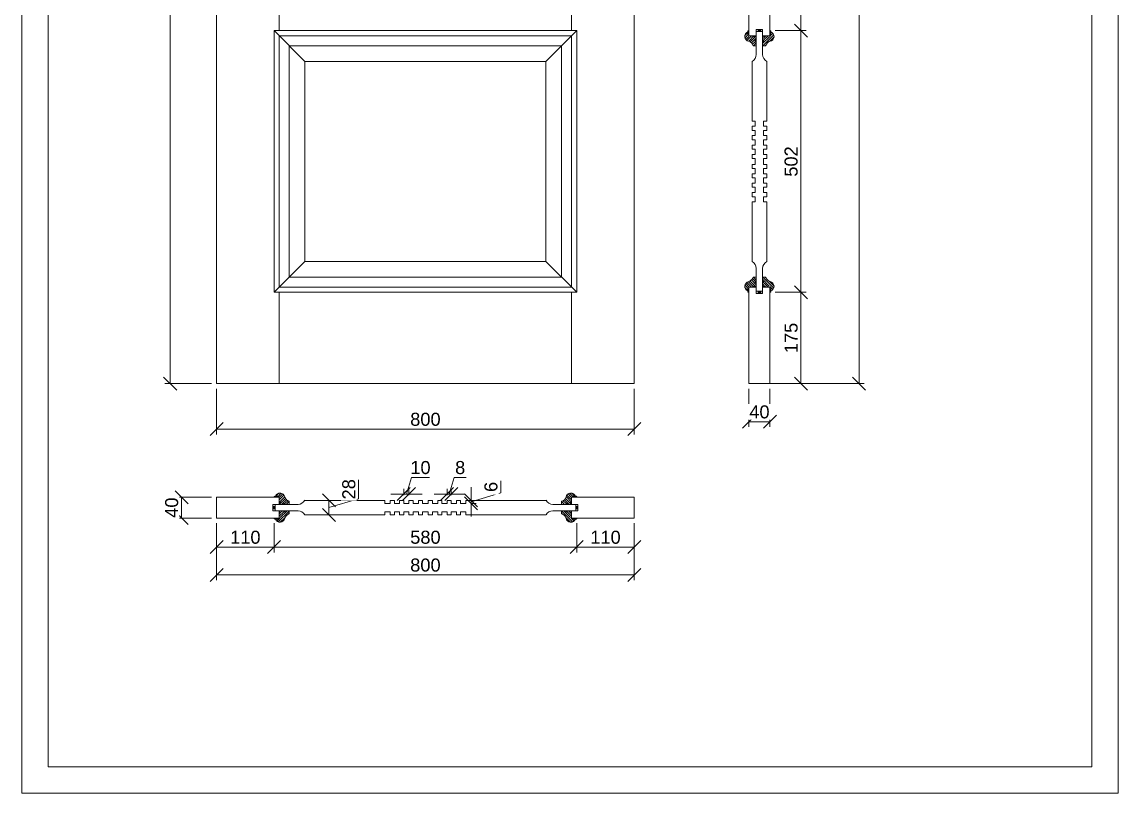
# Model space of a CAD drawing. Header units: millimetres. Extents: x 2049 to 4149, y 517 to 3487.
# Drawn here: x 2049 to 4149, y 517 to 1995 of the extents above; entities that cross this region are included whole.
import ezdxf

# ---------------------------------------------------------------- set-up
doc = ezdxf.new("R2010")
doc.units = ezdxf.units.MM
for name, color, linetype, lineweight in [('图框', 7, 'Continuous', 13), ('标准家私', 4, 'Continuous', 20), ('标注', 2, 'Continuous', 9)]:
    doc.layers.add(name, color=color, linetype=linetype, lineweight=lineweight)
doc.styles.get("Standard").update_dxf_attribs({"font": 'arial.ttf'})
pattern_1 = [(45, (-62716.1778, 13068.984), (-2.24506403, 2.24506403), [])]
pattern_2 = [(135, (68360.9685, 13068.984), (2.24506403, 2.24506403), [])]
pattern_3 = [(135, (-8542.2325, -63771.4877), (-2.24506403, -2.24506403), [])]
pattern_4 = [(225, (-8542.2325, 67227.3253), (-2.24506403, 2.24506403), [])]

# ---------------------------------------------------------------- blocks, each defined once
blk = doc.blocks.new('_Oblique')
at = {"color": 0, "linetype": 'ByBlock', "lineweight": -2}
blk.add_line((-0.5, -0.5), (0.5, 0.5), dxfattribs=at)

msp = doc.modelspace()

# ---------------------------------------------------------------- hatches: boundary and pattern name
at = {"layer": '标准家私'}
h = msp.add_hatch(dxfattribs=at)
h.set_pattern_fill('ANSI31', color=0, angle=90, style=0)
h.set_pattern_definition(pattern_4)
edge = h.paths.add_edge_path()
edge.add_line((3451.7, 1968.8), (3451.7, 1966.8))
edge.add_line((3451.7, 1966.8), (3453.7, 1966.8))
edge.add_line((3453.7, 1966.8), (3453.7, 1968.8))
edge.add_line((3453.7, 1968.8), (3456.3, 1968.8))
edge.add_line((3456.3, 1968.8), (3456.3, 1960.2))
edge.add_line((3456.3, 1960.2), (3454.3, 1960.2))
edge.add_line((3454.3, 1960.2), (3454.3, 1958.2))
edge.add_line((3454.3, 1958.2), (3456.3, 1958.2))
edge.add_line((3456.3, 1958.2), (3456.3, 1952.8))
edge.add_arc((3453.3, 1952.8), 3, 270, 360, ccw=False)
edge.add_line((3453.3, 1949.8), (3450.2, 1949.8))
edge.add_arc((3438.5, 1946.7), 12.1, 374.7506, 433.4089)
edge.add_arc((3443.7, 1967.4), 9.33, 471.5599, 619.2156, ccw=False)
edge.add_line((3440.2, 1976.1), (3440.2, 1977.5))
edge.add_arc((3442, 1977), 1.8, 456.6772, 522.9321, ccw=False)
edge.add_line((3441.7, 1978.8), (3442.3, 1978.8))
edge.add_line((3442.3, 1978.8), (3442.3, 1973.8))
edge.add_line((3442.3, 1973.8), (3440.3, 1973.8))
edge.add_line((3440.3, 1973.8), (3440.3, 1971.8))
edge.add_line((3440.3, 1971.8), (3442.3, 1971.8))
edge.add_line((3442.3, 1971.8), (3442.3, 1966.8))
edge.add_line((3442.3, 1966.8), (3444.3, 1966.8))
edge.add_line((3444.3, 1966.8), (3444.3, 1968.8))
edge.add_line((3444.3, 1968.8), (3451.7, 1968.8))
for points in [[(3459.8, 1976.8), (3459.8, 1980.8), (3464.8, 1980.8), (3464.8, 1976.8)], [(3459.8, 1479.1), (3459.8, 1475.1), (3464.8, 1475.1), (3464.8, 1479.1)], [(2534.4, 1066.9), (2530.4, 1066.9), (2530.4, 1061.9), (2534.4, 1061.9)], [(3110.4, 1066.9), (3114.4, 1066.9), (3114.4, 1061.9), (3110.4, 1061.9)]]:
    msp.add_hatch(color=0, dxfattribs=at).paths.add_polyline_path(points)
h = msp.add_hatch(dxfattribs=at)
h.set_pattern_fill('ANSI31', color=0, angle=90, style=0)
h.set_pattern_definition(pattern_4)
edge = h.paths.add_edge_path()
edge.add_line((3473, 1966.8), (3473, 1968.8))
edge.add_line((3473, 1968.8), (3480.3, 1968.8))
edge.add_line((3480.3, 1968.8), (3480.3, 1966.8))
edge.add_line((3480.3, 1966.8), (3482.3, 1966.8))
edge.add_line((3482.3, 1966.8), (3482.3, 1971.8))
edge.add_line((3482.3, 1971.8), (3484.3, 1971.8))
edge.add_line((3484.3, 1971.8), (3484.3, 1973.8))
edge.add_line((3484.3, 1973.8), (3482.3, 1973.8))
edge.add_line((3482.3, 1973.8), (3482.3, 1978.8))
edge.add_line((3482.3, 1978.8), (3482.9, 1978.8))
edge.add_arc((3482.7, 1977), 1.8, 377.0679, 443.3228, ccw=False)
edge.add_line((3484.4, 1977.5), (3484.4, 1976.1))
edge.add_arc((3481, 1967.4), 9.33, 280.7844, 428.4401, ccw=False)
edge.add_arc((3486.2, 1946.7), 12.1, 466.5911, 525.2494)
edge.add_line((3474.5, 1949.8), (3471.3, 1949.8))
edge.add_arc((3471.3, 1952.8), 3, 180, 270, ccw=False)
edge.add_line((3468.3, 1952.8), (3468.3, 1958.2))
edge.add_line((3468.3, 1958.2), (3470.3, 1958.2))
edge.add_line((3470.3, 1958.2), (3470.3, 1960.2))
edge.add_line((3470.3, 1960.2), (3468.3, 1960.2))
edge.add_line((3468.3, 1960.2), (3468.3, 1968.8))
edge.add_line((3468.3, 1968.8), (3471, 1968.8))
edge.add_line((3471, 1968.8), (3471, 1966.8))
edge.add_line((3471, 1966.8), (3473, 1966.8))
h = msp.add_hatch(dxfattribs=at)
h.set_pattern_fill('ANSI31', color=0, angle=90, style=0)
h.set_pattern_definition(pattern_3)
edge = h.paths.add_edge_path()
edge.add_line((3451.7, 1487.1), (3451.7, 1489.1))
edge.add_line((3451.7, 1489.1), (3453.7, 1489.1))
edge.add_line((3453.7, 1489.1), (3453.7, 1487.1))
edge.add_line((3453.7, 1487.1), (3456.3, 1487.1))
edge.add_line((3456.3, 1487.1), (3456.3, 1495.7))
edge.add_line((3456.3, 1495.7), (3454.3, 1495.7))
edge.add_line((3454.3, 1495.7), (3454.3, 1497.7))
edge.add_line((3454.3, 1497.7), (3456.3, 1497.7))
edge.add_line((3456.3, 1497.7), (3456.3, 1503.1))
edge.add_arc((3453.3, 1503.1), 3, 360, 450)
edge.add_line((3453.3, 1506.1), (3450.2, 1506.1))
edge.add_arc((3438.5, 1509.2), 12.1, 286.5911, 345.2494, ccw=False)
edge.add_arc((3443.7, 1488.4), 9.33, 100.7844, 248.4401)
edge.add_line((3440.2, 1479.7), (3440.2, 1478.3))
edge.add_arc((3442, 1478.9), 1.8, 197.0679, 263.3228)
edge.add_line((3441.7, 1477.1), (3442.3, 1477.1))
edge.add_line((3442.3, 1477.1), (3442.3, 1482.1))
edge.add_line((3442.3, 1482.1), (3440.3, 1482.1))
edge.add_line((3440.3, 1482.1), (3440.3, 1484.1))
edge.add_line((3440.3, 1484.1), (3442.3, 1484.1))
edge.add_line((3442.3, 1484.1), (3442.3, 1489.1))
edge.add_line((3442.3, 1489.1), (3444.3, 1489.1))
edge.add_line((3444.3, 1489.1), (3444.3, 1487.1))
edge.add_line((3444.3, 1487.1), (3451.7, 1487.1))
h = msp.add_hatch(dxfattribs=at)
h.set_pattern_fill('ANSI31', color=0, angle=90, style=0)
h.set_pattern_definition(pattern_3)
edge = h.paths.add_edge_path()
edge.add_line((3473, 1489.1), (3473, 1487.1))
edge.add_line((3473, 1487.1), (3480.3, 1487.1))
edge.add_line((3480.3, 1487.1), (3480.3, 1489.1))
edge.add_line((3480.3, 1489.1), (3482.3, 1489.1))
edge.add_line((3482.3, 1489.1), (3482.3, 1484.1))
edge.add_line((3482.3, 1484.1), (3484.3, 1484.1))
edge.add_line((3484.3, 1484.1), (3484.3, 1482.1))
edge.add_line((3484.3, 1482.1), (3482.3, 1482.1))
edge.add_line((3482.3, 1482.1), (3482.3, 1477.1))
edge.add_line((3482.3, 1477.1), (3482.9, 1477.1))
edge.add_arc((3482.7, 1478.9), 1.8, 276.6772, 342.9321)
edge.add_line((3484.4, 1478.3), (3484.4, 1479.7))
edge.add_arc((3481, 1488.4), 9.33, 291.5599, 439.2156)
edge.add_arc((3486.2, 1509.2), 12.1, 194.7506, 253.4089, ccw=False)
edge.add_line((3474.5, 1506.1), (3471.3, 1506.1))
edge.add_arc((3471.3, 1503.1), 3, 450, 540)
edge.add_line((3468.3, 1503.1), (3468.3, 1497.7))
edge.add_line((3468.3, 1497.7), (3470.3, 1497.7))
edge.add_line((3470.3, 1497.7), (3470.3, 1495.7))
edge.add_line((3470.3, 1495.7), (3468.3, 1495.7))
edge.add_line((3468.3, 1495.7), (3468.3, 1487.1))
edge.add_line((3468.3, 1487.1), (3471, 1487.1))
edge.add_line((3471, 1487.1), (3471, 1489.1))
edge.add_line((3471, 1489.1), (3473, 1489.1))
h = msp.add_hatch(dxfattribs=at)
h.set_pattern_fill('ANSI31', color=0, style=0)
h.set_pattern_definition(pattern_1)
edge = h.paths.add_edge_path()
edge.add_line((2542.4, 1075.1), (2544.4, 1075.1))
edge.add_line((2544.4, 1075.1), (2544.4, 1073.1))
edge.add_line((2544.4, 1073.1), (2542.4, 1073.1))
edge.add_line((2542.4, 1073.1), (2542.4, 1070.4))
edge.add_line((2542.4, 1070.4), (2551, 1070.4))
edge.add_line((2551, 1070.4), (2551, 1072.4))
edge.add_line((2551, 1072.4), (2553, 1072.4))
edge.add_line((2553, 1072.4), (2553, 1070.4))
edge.add_line((2553, 1070.4), (2558.4, 1070.4))
edge.add_arc((2558.4, 1073.4), 3, 270, 360)
edge.add_line((2561.4, 1073.4), (2561.4, 1076.6))
edge.add_arc((2564.5, 1088.3), 12.1, 196.5911, 255.2494, ccw=False)
edge.add_arc((2543.7, 1083.1), 9.33, 10.7844, 158.4401)
edge.add_line((2535, 1086.5), (2533.7, 1086.5))
edge.add_arc((2534.2, 1084.8), 1.8, 107.0679, 173.3228)
edge.add_line((2532.4, 1085), (2532.4, 1084.4))
edge.add_line((2532.4, 1084.4), (2537.4, 1084.4))
edge.add_line((2537.4, 1084.4), (2537.4, 1086.4))
edge.add_line((2537.4, 1086.4), (2539.4, 1086.4))
edge.add_line((2539.4, 1086.4), (2539.4, 1084.4))
edge.add_line((2539.4, 1084.4), (2544.4, 1084.4))
edge.add_line((2544.4, 1084.4), (2544.4, 1082.4))
edge.add_line((2544.4, 1082.4), (2542.4, 1082.4))
edge.add_line((2542.4, 1082.4), (2542.4, 1075.1))
h = msp.add_hatch(dxfattribs=at)
h.set_pattern_fill('ANSI31', color=0, style=0)
h.set_pattern_definition(pattern_2)
edge = h.paths.add_edge_path()
edge.add_line((3102.4, 1075.1), (3100.4, 1075.1))
edge.add_line((3100.4, 1075.1), (3100.4, 1073.1))
edge.add_line((3100.4, 1073.1), (3102.4, 1073.1))
edge.add_line((3102.4, 1073.1), (3102.4, 1070.4))
edge.add_line((3102.4, 1070.4), (3093.8, 1070.4))
edge.add_line((3093.8, 1070.4), (3093.8, 1072.4))
edge.add_line((3093.8, 1072.4), (3091.8, 1072.4))
edge.add_line((3091.8, 1072.4), (3091.8, 1070.4))
edge.add_line((3091.8, 1070.4), (3086.4, 1070.4))
edge.add_arc((3086.4, 1073.4), 3, 180, 270, ccw=False)
edge.add_line((3083.4, 1073.4), (3083.4, 1076.6))
edge.add_arc((3080.3, 1088.3), 12.1, 284.7506, 343.4089)
edge.add_arc((3101.1, 1083.1), 9.33, 381.5599, 529.2156, ccw=False)
edge.add_line((3109.8, 1086.5), (3111.1, 1086.5))
edge.add_arc((3110.6, 1084.8), 1.8, 366.6772, 432.9321, ccw=False)
edge.add_line((3112.4, 1085), (3112.4, 1084.4))
edge.add_line((3112.4, 1084.4), (3107.4, 1084.4))
edge.add_line((3107.4, 1084.4), (3107.4, 1086.4))
edge.add_line((3107.4, 1086.4), (3105.4, 1086.4))
edge.add_line((3105.4, 1086.4), (3105.4, 1084.4))
edge.add_line((3105.4, 1084.4), (3100.4, 1084.4))
edge.add_line((3100.4, 1084.4), (3100.4, 1082.4))
edge.add_line((3100.4, 1082.4), (3102.4, 1082.4))
edge.add_line((3102.4, 1082.4), (3102.4, 1075.1))
h = msp.add_hatch(dxfattribs=at)
h.set_pattern_fill('ANSI31', color=0, style=0)
h.set_pattern_definition(pattern_1)
edge = h.paths.add_edge_path()
edge.add_line((2544.4, 1053.8), (2542.4, 1053.8))
edge.add_line((2542.4, 1053.8), (2542.4, 1046.4))
edge.add_line((2542.4, 1046.4), (2544.4, 1046.4))
edge.add_line((2544.4, 1046.4), (2544.4, 1044.4))
edge.add_line((2544.4, 1044.4), (2539.4, 1044.4))
edge.add_line((2539.4, 1044.4), (2539.4, 1042.4))
edge.add_line((2539.4, 1042.4), (2537.4, 1042.4))
edge.add_line((2537.4, 1042.4), (2537.4, 1044.4))
edge.add_line((2537.4, 1044.4), (2532.4, 1044.4))
edge.add_line((2532.4, 1044.4), (2532.4, 1043.8))
edge.add_arc((2534.2, 1044.1), 1.8, 186.6772, 252.9321)
edge.add_line((2533.7, 1042.3), (2535, 1042.3))
edge.add_arc((2543.7, 1045.8), 9.33, 201.5599, 349.2156)
edge.add_arc((2564.5, 1040.6), 12.1, 104.7506, 163.4089, ccw=False)
edge.add_line((2561.4, 1052.3), (2561.4, 1055.4))
edge.add_arc((2558.4, 1055.4), 3, 360, 450)
edge.add_line((2558.4, 1058.4), (2553, 1058.4))
edge.add_line((2553, 1058.4), (2553, 1056.4))
edge.add_line((2553, 1056.4), (2551, 1056.4))
edge.add_line((2551, 1056.4), (2551, 1058.4))
edge.add_line((2551, 1058.4), (2542.4, 1058.4))
edge.add_line((2542.4, 1058.4), (2542.4, 1055.8))
edge.add_line((2542.4, 1055.8), (2544.4, 1055.8))
edge.add_line((2544.4, 1055.8), (2544.4, 1053.8))
h = msp.add_hatch(dxfattribs=at)
h.set_pattern_fill('ANSI31', color=0, style=0)
h.set_pattern_definition(pattern_2)
edge = h.paths.add_edge_path()
edge.add_line((3100.4, 1053.8), (3102.4, 1053.8))
edge.add_line((3102.4, 1053.8), (3102.4, 1046.4))
edge.add_line((3102.4, 1046.4), (3100.4, 1046.4))
edge.add_line((3100.4, 1046.4), (3100.4, 1044.4))
edge.add_line((3100.4, 1044.4), (3105.4, 1044.4))
edge.add_line((3105.4, 1044.4), (3105.4, 1042.4))
edge.add_line((3105.4, 1042.4), (3107.4, 1042.4))
edge.add_line((3107.4, 1042.4), (3107.4, 1044.4))
edge.add_line((3107.4, 1044.4), (3112.4, 1044.4))
edge.add_line((3112.4, 1044.4), (3112.4, 1043.8))
edge.add_arc((3110.6, 1044.1), 1.8, 287.0679, 353.3228, ccw=False)
edge.add_line((3111.1, 1042.3), (3109.8, 1042.3))
edge.add_arc((3101.1, 1045.8), 9.33, 190.7844, 338.4401, ccw=False)
edge.add_arc((3080.3, 1040.6), 12.1, 376.5911, 435.2494)
edge.add_line((3083.4, 1052.3), (3083.4, 1055.4))
edge.add_arc((3086.4, 1055.4), 3, 90, 180, ccw=False)
edge.add_line((3086.4, 1058.4), (3091.8, 1058.4))
edge.add_line((3091.8, 1058.4), (3091.8, 1056.4))
edge.add_line((3091.8, 1056.4), (3093.8, 1056.4))
edge.add_line((3093.8, 1056.4), (3093.8, 1058.4))
edge.add_line((3093.8, 1058.4), (3102.4, 1058.4))
edge.add_line((3102.4, 1058.4), (3102.4, 1055.8))
edge.add_line((3102.4, 1055.8), (3100.4, 1055.8))
edge.add_line((3100.4, 1055.8), (3100.4, 1053.8))

# ---------------------------------------------------------------- linework, layer by layer
at = {"layer": '图框', "color": 0}
msp.add_lwpolyline([(2049.4, 3487.3), (2049.4, 517.3), (4149.4, 517.3), (4149.4, 3487.3)], close=True, dxfattribs=at)
at = {"layer": '图框', "color": 0, "lineweight": 20}
msp.add_lwpolyline([(2099.4, 3437.3), (2099.4, 567.3), (4099.4, 567.3), (4099.4, 3437.3)], close=True, dxfattribs=at)
at = {"layer": '标准家私', "color": 0}
for p, q in [((2422.4, 3302.1), (2422.4, 1302.1)), ((3222.4, 1302.1), (3222.4, 3302.1)), ((3442.3, 2083.8), (3442.3, 1968.8)), ((3482.3, 1968.8), (3482.3, 2093.8)), ((3442.3, 1978.8), (3442.3, 1968.8)), ((3456.3, 1980.8), (3468.3, 1980.8)), ((3456.3, 1980.8), (3456.3, 1952.8)), ((3456.3, 1976.8), (3468.3, 1976.8)), ((3468.3, 1980.8), (3468.3, 1932.7)), ((3442.3, 1968.8), (3456.3, 1968.8)), ((3442.3, 1968.8), (3456.3, 1968.8)), ((3456.3, 1961.8), (3456.3, 1932.7)), ((3482.3, 1968.8), (3468.3, 1968.8)), ((3473.3, 1968.8), (3480.3, 1968.8)), ((3480.3, 1968.8), (3473.3, 1968.8)), ((3482.3, 1968.8), (3473.3, 1968.8)), ((3482.3, 1968.8), (3473.3, 1968.8)), ((3482.3, 1968.8), (3473.3, 1968.8)), ((3480.3, 1968.8), (3473.3, 1968.8)), ((3448.3, 1919.7), (3448.3, 1805.4)), ((3476.3, 1919.7), (3476.3, 1805.4)), ((3448.3, 1536.1), (3448.3, 1650.4)), ((3476.3, 1536.1), (3476.3, 1650.4)), ((3456.3, 1494.1), (3456.3, 1523.1)), ((3468.3, 1475.1), (3468.3, 1523.1)), ((3456.3, 1475.1), (3456.3, 1503.1)), ((3442.3, 1302.1), (3442.3, 1487.1)), ((3442.3, 1487.1), (3456.3, 1487.1)), ((3442.3, 1477.1), (3442.3, 1487.1)), ((3442.3, 1487.1), (3456.3, 1487.1)), ((3456.3, 1479.1), (3468.3, 1479.1)), ((3456.3, 1475.1), (3468.3, 1475.1)), ((3482.3, 1487.1), (3468.3, 1487.1)), ((3473.3, 1487.1), (3480.3, 1487.1)), ((3480.3, 1487.1), (3473.3, 1487.1)), ((3482.3, 1487.1), (3473.3, 1487.1)), ((3482.3, 1487.1), (3473.3, 1487.1)), ((3482.3, 1487.1), (3473.3, 1487.1)), ((3480.3, 1487.1), (3473.3, 1487.1)), ((3482.3, 1487.1), (3482.3, 1302.1)), ((2422.4, 1302.1), (3222.4, 1302.1)), ((3482.3, 1302.1), (3442.3, 1302.1)), ((2422.4, 1044.4), (2422.4, 1084.4)), ((2422.4, 1084.4), (2542.4, 1084.4)), ((2532.4, 1084.4), (2542.4, 1084.4)), ((2542.4, 1084.4), (2542.4, 1070.4)), ((2542.4, 1084.4), (2542.4, 1070.4)), ((2591.4, 1078.4), (2744.9, 1078.4)), ((3053.4, 1078.4), (2899.9, 1078.4)), ((3222.4, 1084.4), (3102.4, 1084.4)), ((3102.4, 1084.4), (3102.4, 1070.4)), ((3112.4, 1084.4), (3102.4, 1084.4)), ((3102.4, 1084.4), (3102.4, 1070.4)), ((3222.4, 1044.4), (3222.4, 1084.4)), ((2530.4, 1070.4), (2530.4, 1058.4)), ((2530.4, 1070.4), (2558.4, 1070.4)), ((2530.4, 1058.4), (2578.4, 1058.4)), ((2534.4, 1070.4), (2534.4, 1058.4)), ((2542.4, 1044.4), (2542.4, 1058.4)), ((2542.4, 1053.4), (2542.4, 1046.4)), ((2542.4, 1046.4), (2542.4, 1053.4)), ((2542.4, 1044.4), (2542.4, 1053.4)), ((2542.4, 1044.4), (2542.4, 1053.4)), ((2542.4, 1044.4), (2542.4, 1053.4)), ((2542.4, 1046.4), (2542.4, 1053.4)), ((2549.4, 1070.4), (2578.4, 1070.4)), ((2591.4, 1050.4), (2744.9, 1050.4)), ((3053.4, 1050.4), (2899.9, 1050.4)), ((3095.4, 1070.4), (3066.4, 1070.4)), ((3114.4, 1058.4), (3066.4, 1058.4)), ((3114.4, 1070.4), (3086.4, 1070.4)), ((3102.4, 1044.4), (3102.4, 1058.4)), ((3102.4, 1053.4), (3102.4, 1046.4)), ((3102.4, 1046.4), (3102.4, 1053.4)), ((3102.4, 1044.4), (3102.4, 1053.4)), ((3102.4, 1044.4), (3102.4, 1053.4)), ((3102.4, 1044.4), (3102.4, 1053.4)), ((3102.4, 1046.4), (3102.4, 1053.4)), ((3110.4, 1070.4), (3110.4, 1058.4)), ((3114.4, 1070.4), (3114.4, 1058.4)), ((2542.4, 1044.4), (2422.4, 1044.4)), ((3102.4, 1044.4), (3222.4, 1044.4))]:
    msp.add_line(p, q, dxfattribs=at)
at = {"layer": '标准家私', "color": 0, "lineweight": 5}
for p, q in [((2542.4, 1978.8), (2542.4, 2083.8)), ((3102.4, 1978.8), (3102.4, 2083.8)), ((2591.4, 1919.8), (2532.4, 1978.8)), ((3053.4, 1919.8), (3112.4, 1978.8)), ((2591.4, 1536.1), (2532.4, 1477.1)), ((3053.4, 1536.1), (3112.4, 1477.1)), ((2542.4, 1477.1), (2542.4, 1302.1)), ((3102.4, 1477.1), (3102.4, 1302.1))]:
    msp.add_line(p, q, dxfattribs=at)
at = {"layer": '标准家私', "color": 0}
for points in [[(3112.4, 1978.8), (2532.4, 1978.8), (2532.4, 1477.1), (3112.4, 1477.1)], [(3459.8, 1980.8), (3459.8, 1976.8), (3464.8, 1976.8), (3464.8, 1980.8)], [(3442.3, 1973.8), (3442.3, 1971.8), (3440.3, 1971.8), (3440.3, 1973.8)], [(3456.3, 1960.2), (3456.3, 1958.2), (3454.3, 1958.2), (3454.3, 1960.2)], [(3468.3, 1960.2), (3468.3, 1958.2), (3470.3, 1958.2), (3470.3, 1960.2)], [(3482.3, 1973.8), (3482.3, 1971.8), (3484.3, 1971.8), (3484.3, 1973.8)], [(3053.4, 1919.8), (2591.4, 1919.8), (2591.4, 1536.1), (3053.4, 1536.1)], [(3456.3, 1495.7), (3456.3, 1497.7), (3454.3, 1497.7), (3454.3, 1495.7)], [(3468.3, 1495.7), (3468.3, 1497.7), (3470.3, 1497.7), (3470.3, 1495.7)], [(3442.3, 1482.1), (3442.3, 1484.1), (3440.3, 1484.1), (3440.3, 1482.1)], [(3459.8, 1475.1), (3459.8, 1479.1), (3464.8, 1479.1), (3464.8, 1475.1)], [(3482.3, 1482.1), (3482.3, 1484.1), (3484.3, 1484.1), (3484.3, 1482.1)], [(2537.4, 1084.4), (2539.4, 1084.4), (2539.4, 1086.4), (2537.4, 1086.4)], [(2551, 1070.4), (2553, 1070.4), (2553, 1072.4), (2551, 1072.4)], [(3093.8, 1070.4), (3091.8, 1070.4), (3091.8, 1072.4), (3093.8, 1072.4)], [(3107.4, 1084.4), (3105.4, 1084.4), (3105.4, 1086.4), (3107.4, 1086.4)], [(2530.4, 1066.9), (2534.4, 1066.9), (2534.4, 1061.9), (2530.4, 1061.9)], [(2551, 1058.4), (2553, 1058.4), (2553, 1056.4), (2551, 1056.4)], [(3093.8, 1058.4), (3091.8, 1058.4), (3091.8, 1056.4), (3093.8, 1056.4)], [(3114.4, 1066.9), (3110.4, 1066.9), (3110.4, 1061.9), (3114.4, 1061.9)], [(2537.4, 1044.4), (2539.4, 1044.4), (2539.4, 1042.4), (2537.4, 1042.4)], [(3107.4, 1044.4), (3105.4, 1044.4), (3105.4, 1042.4), (3107.4, 1042.4)]]:
    msp.add_lwpolyline(points, close=True, dxfattribs=at)
for points in [[(3456.3, 1949.8), (3450.2, 1949.8, 0.261685), (3441.9, 1958.3, -0.751202), (3440.2, 1976.1), (3440.2, 1977.5, -0.297424), (3441.7, 1978.8), (3442.3, 1978.8)], [(3468.3, 1949.8), (3474.5, 1949.8, -0.261685), (3482.7, 1958.3, 0.751202), (3484.4, 1976.1), (3484.4, 1977.5, 0.297424), (3482.9, 1978.8), (3482.3, 1978.8)], [(3456.3, 1506.1), (3450.2, 1506.1, -0.261685), (3441.9, 1497.6, 0.751202), (3440.2, 1479.7), (3440.2, 1478.3, 0.297424), (3441.7, 1477.1), (3442.3, 1477.1)], [(3468.3, 1506.1), (3474.5, 1506.1, 0.261685), (3482.7, 1497.6, -0.751202), (3484.4, 1479.7), (3484.4, 1478.3, -0.297424), (3482.9, 1477.1), (3482.3, 1477.1)], [(2561.4, 1070.4), (2561.4, 1076.6, -0.261685), (2552.9, 1084.8, 0.751202), (2535, 1086.5), (2533.7, 1086.5, 0.297424), (2532.4, 1085), (2532.4, 1084.4)], [(3083.4, 1070.4), (3083.4, 1076.6, 0.261685), (3091.9, 1084.8, -0.751202), (3109.8, 1086.5), (3111.1, 1086.5, -0.297424), (3112.4, 1085), (3112.4, 1084.4)], [(2561.4, 1058.4), (2561.4, 1052.3, 0.261685), (2552.9, 1044, -0.751202), (2535, 1042.3), (2533.7, 1042.3, -0.297424), (2532.4, 1043.8), (2532.4, 1044.4)], [(3083.4, 1058.4), (3083.4, 1052.3, -0.261685), (3091.9, 1044, 0.751202), (3109.8, 1042.3), (3111.1, 1042.3, 0.297424), (3112.4, 1043.8), (3112.4, 1044.4)]]:
    msp.add_lwpolyline(points, format="xyb", dxfattribs=at)
at = {"layer": '标准家私', "color": 0, "lineweight": 5, "ltscale": 5}
msp.add_lwpolyline([(3102.4, 1968.8), (2542.4, 1968.8), (2542.4, 1487.1), (3102.4, 1487.1)], close=True, dxfattribs=at)
at = {"layer": '标准家私', "color": 0}
for points in [[(3453.7, 1968.8), (3453.7, 1966.8), (3451.7, 1966.8), (3451.7, 1968.8)], [(3471, 1968.8), (3471, 1966.8), (3473, 1966.8), (3473, 1968.8)], [(3448.3, 1650.4), (3454.3, 1650.4), (3454.3, 1660.4), (3448.3, 1660.4), (3448.3, 1668.4), (3454.3, 1668.4), (3454.3, 1678.4), (3448.3, 1678.4), (3448.3, 1686.4), (3454.3, 1686.4), (3454.3, 1696.4), (3448.3, 1696.4), (3448.3, 1704.4), (3454.3, 1704.4), (3454.3, 1714.4), (3448.3, 1714.4), (3448.3, 1722.4), (3454.3, 1722.4), (3454.3, 1733.4), (3448.3, 1733.4), (3448.3, 1741.4), (3454.3, 1741.4), (3454.3, 1751.4), (3448.3, 1751.4), (3448.3, 1759.4), (3454.3, 1759.4), (3454.3, 1769.4), (3448.3, 1769.4), (3448.3, 1777.4), (3454.3, 1777.4), (3454.3, 1787.4), (3448.3, 1787.4), (3448.3, 1795.4), (3454.3, 1795.4), (3454.3, 1805.4), (3448.3, 1805.4)], [(3476.3, 1650.4), (3470.3, 1650.4), (3470.3, 1660.4), (3476.3, 1660.4), (3476.3, 1668.4), (3470.3, 1668.4), (3470.3, 1678.4), (3476.3, 1678.4), (3476.3, 1686.4), (3470.3, 1686.4), (3470.3, 1696.4), (3476.3, 1696.4), (3476.3, 1704.4), (3470.3, 1704.4), (3470.3, 1714.4), (3476.3, 1714.4), (3476.3, 1722.4), (3470.3, 1722.4), (3470.3, 1733.4), (3476.3, 1733.4), (3476.3, 1741.4), (3470.3, 1741.4), (3470.3, 1751.4), (3476.3, 1751.4), (3476.3, 1759.4), (3470.3, 1759.4), (3470.3, 1769.4), (3476.3, 1769.4), (3476.3, 1777.4), (3470.3, 1777.4), (3470.3, 1787.4), (3476.3, 1787.4), (3476.3, 1795.4), (3470.3, 1795.4), (3470.3, 1805.4), (3476.3, 1805.4)], [(3453.7, 1487.1), (3453.7, 1489.1), (3451.7, 1489.1), (3451.7, 1487.1)], [(3471, 1487.1), (3471, 1489.1), (3473, 1489.1), (3473, 1487.1)], [(2542.4, 1073.1), (2544.4, 1073.1), (2544.4, 1075.1), (2542.4, 1075.1)], [(2744.9, 1078.4), (2744.9, 1072.4), (2754.9, 1072.4), (2754.9, 1078.4), (2762.9, 1078.4), (2762.9, 1072.4), (2772.9, 1072.4), (2772.9, 1078.4), (2780.9, 1078.4), (2780.9, 1072.4), (2790.9, 1072.4), (2790.9, 1078.4), (2798.9, 1078.4), (2798.9, 1072.4), (2808.9, 1072.4), (2808.9, 1078.4), (2816.9, 1078.4), (2816.9, 1072.4), (2827.9, 1072.4), (2827.9, 1078.4), (2835.9, 1078.4), (2835.9, 1072.4), (2845.9, 1072.4), (2845.9, 1078.4), (2853.9, 1078.4), (2853.9, 1072.4), (2863.9, 1072.4), (2863.9, 1078.4), (2871.9, 1078.4), (2871.9, 1072.4), (2881.9, 1072.4), (2881.9, 1078.4), (2889.9, 1078.4), (2889.9, 1072.4), (2899.9, 1072.4), (2899.9, 1078.4)], [(3102.4, 1073.1), (3100.4, 1073.1), (3100.4, 1075.1), (3102.4, 1075.1)], [(2542.4, 1055.8), (2544.4, 1055.8), (2544.4, 1053.8), (2542.4, 1053.8)], [(2744.9, 1050.4), (2744.9, 1056.4), (2754.9, 1056.4), (2754.9, 1050.4), (2762.9, 1050.4), (2762.9, 1056.4), (2772.9, 1056.4), (2772.9, 1050.4), (2780.9, 1050.4), (2780.9, 1056.4), (2790.9, 1056.4), (2790.9, 1050.4), (2798.9, 1050.4), (2798.9, 1056.4), (2808.9, 1056.4), (2808.9, 1050.4), (2816.9, 1050.4), (2816.9, 1056.4), (2827.9, 1056.4), (2827.9, 1050.4), (2835.9, 1050.4), (2835.9, 1056.4), (2845.9, 1056.4), (2845.9, 1050.4), (2853.9, 1050.4), (2853.9, 1056.4), (2863.9, 1056.4), (2863.9, 1050.4), (2871.9, 1050.4), (2871.9, 1056.4), (2881.9, 1056.4), (2881.9, 1050.4), (2889.9, 1050.4), (2889.9, 1056.4), (2899.9, 1056.4), (2899.9, 1050.4)], [(3102.4, 1055.8), (3100.4, 1055.8), (3100.4, 1053.8), (3102.4, 1053.8)]]:
    msp.add_lwpolyline(points, dxfattribs=at)
at = {"layer": '标准家私', "color": 0, "lineweight": 5}
msp.add_lwpolyline([(3083.4, 1949.8), (2561.4, 1949.8), (2561.4, 1506.1), (3083.4, 1506.1)], close=True, dxfattribs=at)
at = {"layer": '标准家私', "color": 0}
for centre, start, end in [((3439.9, 1933.9), 300.8708, 355.928), ((3484.8, 1933.9), 184.072, 239.1292), ((3439.9, 1521.9), 4.072, 59.1292), ((3484.8, 1521.9), 120.8708, 175.928), ((2577.2, 1086.9), 274.072, 329.1292), ((3067.6, 1086.9), 210.8708, 265.928), ((2577.2, 1042), 30.8708, 85.928), ((3067.6, 1042), 94.072, 149.1292)]:
    msp.add_arc(centre, 16.5, start, end, dxfattribs=at)
at = {"layer": '标注', "color": 0}
for p, q in [((2333.4, 1302.1), (2333.4, 3302.1)), ((3653.2, 3302.1), (3653.2, 1302.1)), ((3541.8, 1978.8), (3541.8, 2083.8)), ((3492.3, 1978.8), (3551.8, 1978.8)), ((3492.3, 1978.8), (3551.8, 1978.8)), ((3541.8, 1477.1), (3541.8, 1978.8)), ((3492.3, 1477.1), (3551.8, 1477.1)), ((3492.3, 1477.1), (3551.8, 1477.1)), ((3541.8, 1302.1), (3541.8, 1477.1)), ((2412.4, 1302.1), (2323.4, 1302.1)), ((3472.3, 1302.1), (3663.2, 1302.1)), ((3492.3, 1302.1), (3551.8, 1302.1)), ((2422.4, 1292.1), (2422.4, 1204.9)), ((3222.4, 1292.1), (3222.4, 1204.9)), ((3442.3, 1292.1), (3442.3, 1219.1)), ((3482.3, 1292.1), (3482.3, 1219.1)), ((3482.3, 1229.1), (3442.3, 1229.1)), ((2422.4, 1214.9), (3222.4, 1214.9)), ((2694.5, 1081.5), (2694.5, 1117.7)), ((2785.9, 1090.4), (2795.5, 1122.3)), ((2795.5, 1122.3), (2830.2, 1122.3)), ((2867.9, 1090.4), (2877.5, 1122.3)), ((2877.5, 1122.3), (2900.6, 1122.3)), ((2966.7, 1092.5), (2966.7, 1115.7)), ((2780.9, 1088.4), (2780.9, 1100.4)), ((2790.9, 1088.4), (2790.9, 1100.4)), ((2863.9, 1088.4), (2863.9, 1100.4)), ((2871.9, 1088.4), (2871.9, 1100.4)), ((2909.8, 1078.4), (2909.8, 1103.4)), ((2909.8, 1075.4), (2966.7, 1092.5)), ((2412.4, 1084.4), (2345.2, 1084.4)), ((2355.2, 1044.4), (2355.2, 1084.4)), ((2631.8, 1078.4), (2647.6, 1078.4)), ((2637.6, 1064.4), (2694.5, 1081.5)), ((2637.6, 1050.4), (2637.6, 1078.4)), ((2780.9, 1090.4), (2755.9, 1090.4)), ((2780.9, 1090.4), (2790.9, 1090.4)), ((2780.9, 1090.4), (2790.9, 1090.4)), ((2790.9, 1090.4), (2815.9, 1090.4)), ((2863.9, 1090.4), (2838.9, 1090.4)), ((2871.9, 1090.4), (2863.9, 1090.4)), ((2871.9, 1090.4), (2863.9, 1090.4)), ((2871.9, 1090.4), (2896.9, 1090.4)), ((2909.8, 1072.4), (2909.8, 1078.4)), ((2909.8, 1072.4), (2909.8, 1078.4)), ((2909.8, 1072.4), (2909.8, 1047.4)), ((2909.9, 1078.4), (2919.8, 1078.4)), ((2909.9, 1072.4), (2919.8, 1072.4)), ((2631.8, 1050.4), (2647.6, 1050.4)), ((2412.4, 1044.4), (2345.2, 1044.4)), ((2422.4, 1034.4), (2422.4, 978.7)), ((2532.4, 1034.4), (2532.4, 978.7)), ((2532.4, 1034.4), (2532.4, 978.7)), ((3112.4, 1034.4), (3112.4, 978.7)), ((3112.4, 1034.4), (3112.4, 978.7)), ((3222.4, 1034.4), (3222.4, 978.7)), ((2422.4, 1024.4), (2422.4, 925.4)), ((3222.4, 1012.1), (3222.4, 925.4)), ((2422.4, 988.7), (2532.4, 988.7)), ((2532.4, 988.7), (3112.4, 988.7)), ((3112.4, 988.7), (3222.4, 988.7)), ((3222.4, 935.4), (2422.4, 935.4))]:
    msp.add_line(p, q, dxfattribs=at)

# ---------------------------------------------------------------- block references
at = {"layer": '标注', "color": 0, "xscale": 25, "yscale": 25, "zscale": 25}
for p, rotation in [((3541.8, 1978.8), 90), ((3541.8, 1978.8), 270), ((3541.8, 1477.1), 90), ((3541.8, 1477.1), 270), ((2333.4, 1302.1), 270), ((3541.8, 1302.1), 270), ((3653.2, 1302.1), 270), ((3442.3, 1229.1), 180), ((2422.4, 1214.9), 180), ((2355.2, 1084.4), 90), ((2790.9, 1090.4), 180), ((2871.9, 1090.4), 180), ((2355.2, 1044.4), 270), ((2637.6, 1050.4), 270), ((2422.4, 988.7), 180), ((2532.4, 988.7), 180), ((3112.4, 988.7), 180), ((2422.4, 935.4), 180)]:
    msp.add_blockref('_Oblique', p, dxfattribs=dict(at, rotation=rotation))
for p in [(3482.3, 1229.1), (3222.4, 1214.9), (2780.9, 1090.4), (2863.9, 1090.4), (2532.4, 988.7), (3112.4, 988.7), (3222.4, 988.7), (3222.4, 935.4)]:
    msp.add_blockref('_Oblique', p, dxfattribs=at)

# ---------------------------------------------------------------- next in the draw order: texts
at = {"layer": '标注', "color": 0, "char_height": 25, "attachment_point": 5, "rotation": 90, "bg_fill": 3, "box_fill_scale": 1.1, "bg_fill_color": 256, "bg_fill_true_color": 13158600, "bg_fill_transparency": 0}
for s, insert in [('502', (3523.1, 1727.9)), ('175', (3523.1, 1389.6)), ('28', (2675.8, 1099.6)), ('6', (2948, 1104.1)), ('40', (2336.4, 1064.4))]:
    msp.add_mtext(s, dxfattribs=dict(at, insert=insert))
at = {"layer": '标注', "color": 0, "char_height": 25, "attachment_point": 5, "bg_fill": 3, "box_fill_scale": 1.1, "bg_fill_color": 256, "bg_fill_true_color": 13158600, "bg_fill_transparency": 0}
for s, insert in [('40', (3462.3, 1247.8)), ('800', (2822.4, 1233.6)), ('10', (2812.9, 1141.1)), ('8', (2889, 1141.1)), ('110', (2477.4, 1007.5)), ('580', (2822.4, 1007.5)), ('110', (3167.4, 1007.5)), ('800', (2822.4, 954.2))]:
    msp.add_mtext(s, dxfattribs=dict(at, insert=insert))

# ---------------------------------------------------------------- next in the draw order: block references
at = {"layer": '标注', "color": 0, "xscale": 25, "yscale": 25, "zscale": 25}
for p, rotation in [((2637.6, 1078.4), 90), ((2909.8, 1078.4), 270), ((2909.8, 1072.4), 90)]:
    msp.add_blockref('_Oblique', p, dxfattribs=dict(at, rotation=rotation))

doc.saveas('drawing.dxf')
